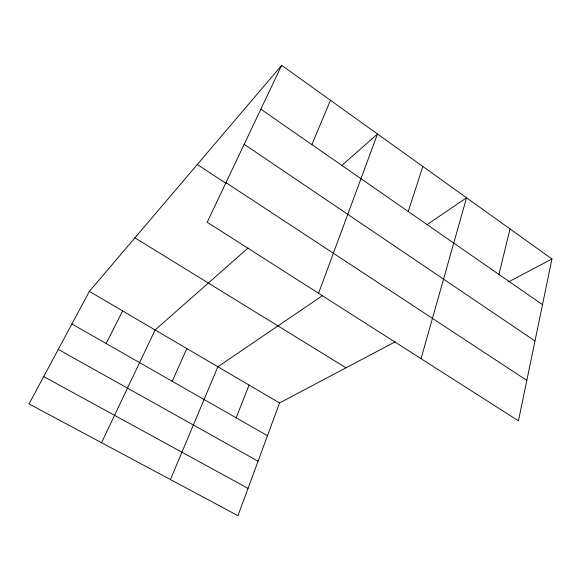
<?xml version="1.0" encoding="UTF-8"?>
<svg xmlns="http://www.w3.org/2000/svg" width="581" height="581" viewBox="0 0 581 581"><rect width="100%" height="100%" fill="white"/><g stroke="black" fill="none" stroke-linecap="round" stroke-linejoin="round"><path stroke-width="0.87" d="M551.95 258.966L518.455 420.826L207.192 222.225L281.654 65.333L551.95 258.966L508.731 281.807M498.948 274.443L510.024 228.929M421.058 358.68L466.558 197.794L426.679 224.883M408.225 211.484L422.837 166.471M318.562 293.282L377.505 133.993L341.454 165.759M395.334 341.751L279.555 402.953L237.963 515.667L29.05 403.926L89.365 291.393L281.654 65.333M236.155 417.819L249.067 385.065M170.444 479.55L217.853 366.756L322.629 295.576M311.874 144.611L330.473 100.302M172.223 381.289L186.85 348.571M101.537 442.7L155.112 329.964L248.109 248.014M106.156 343.538L122.627 310.908M43.713 376.561L248.036 488.374M58.274 349.399L258.058 461.205M71.906 323.973L267.471 435.706M89.365 291.393L279.555 402.953M134.915 237.84L346.022 367.817M225.973 182.645L526.822 380.417M197.3 164.496L226.038 183.385M244.18 144.284L534.978 340.982M260.84 109.192L542.494 304.669"/></g></svg>
